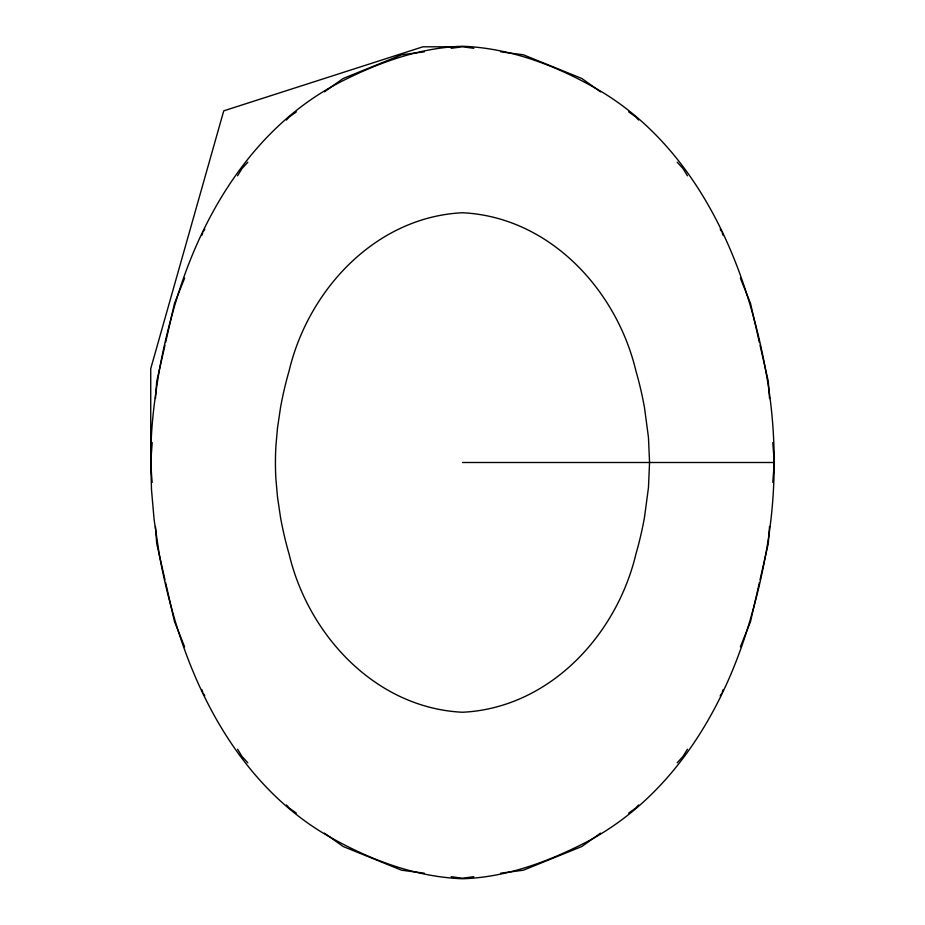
<?xml version="1.0" encoding="UTF-8"?>
<svg xmlns="http://www.w3.org/2000/svg" width="925" height="925" viewBox="0 0 925 925"><rect width="100%" height="100%" fill="white"/><g stroke="black" fill="none" stroke-linecap="round" stroke-linejoin="round"><path stroke-width="1.39" d="M152.197 482.411C148.509 445.214 153.111 407.74 159.204 371.029A609.991 609.991 0 0 1 173.472 309.898C199.06 218.254 251.785 128.552 338.319 83.065C376.752 63.282 418.863 47.58 462.5 46.25C512.913 48.146 561.487 67.652 604.291 93.39C681.193 141.213 727.351 224.787 751.528 309.898A609.991 609.991 0 0 1 765.796 371.029C776.977 431.362 776.977 493.638 765.796 553.971A609.991 609.991 0 0 1 751.528 615.102C725.94 706.746 673.215 796.448 586.681 841.935C548.248 861.718 506.137 877.42 462.5 878.75C412.087 876.854 363.513 857.348 320.709 831.61C243.807 783.787 197.649 700.213 173.472 615.102A609.991 609.991 0 0 1 159.204 553.971L154.128 519.746L151.515 489.903L150.729 462.5L150.729 368.693L223.746 110.838L422.91 46.805L454.013 46.805M150.729 462.5L152.197 442.589M155.458 398.502L156.718 381.435L164.962 345.233M769.542 526.498L768.282 543.565L760.038 579.767M772.803 482.411L774.271 462.5L772.803 442.589M165.598 342.447L174.478 303.458L184.618 278.147M759.402 582.553L750.522 621.542L740.382 646.853M201.708 235.54L202.772 232.869M722.228 692.131L723.292 689.46M203.303 231.539L204.795 229.123M237.552 175.796L242.015 168.523L247.808 162.199M687.448 749.204L682.985 756.477L677.192 762.801M720.205 695.878L721.697 693.461M286.415 120.053L289.305 116.897L296.335 111.879M638.585 804.947L635.695 808.103L628.665 813.121M324.444 91.841L343.175 78.486L401.647 54.783L424.286 51.823M600.556 833.159L581.825 846.514L523.353 870.217L500.714 873.177M451.18 48.297L462.5 46.805L473.82 48.297M473.82 876.703L462.5 878.195L451.18 876.703M462.5 462.5L774.271 462.5M500.714 51.823L523.353 54.783L581.825 78.486L600.556 91.841M424.286 873.177L401.647 870.217L343.175 846.514L324.444 833.159M628.665 111.879L635.695 116.897L638.585 120.053M296.335 813.121L289.305 808.103L286.415 804.947M677.192 162.199L682.985 168.523L687.448 175.796M247.808 762.801L242.015 756.477L237.552 749.204M720.205 229.123L721.697 231.539M203.303 693.461L204.795 695.878M722.228 232.869L723.292 235.54M740.382 278.147L750.522 303.458L759.402 342.447M184.618 646.853L174.478 621.542L165.598 582.553M201.708 689.46L202.772 692.131M760.038 345.233L768.282 381.435L769.542 398.502M164.962 579.767L156.718 543.565L155.458 526.498M649.558 462.5L648.46 487.625L644.482 517.376A365.999 365.999 0 0 1 635.914 554.063C616.593 635.487 549.126 708.064 462.5 712.25C375.874 708.064 308.407 635.487 289.086 554.063A365.999 365.999 0 0 1 280.518 517.376L277.477 496.841L275.904 478.942A286.97 286.97 0 0 1 275.904 446.058L277.477 428.159L280.518 407.624A365.999 365.999 0 0 1 289.086 370.937C308.407 289.513 375.874 216.936 462.5 212.75C549.126 216.936 616.593 289.513 635.914 370.937A365.999 365.999 0 0 1 644.482 407.624L648.46 437.375L649.558 462.5"/></g></svg>
